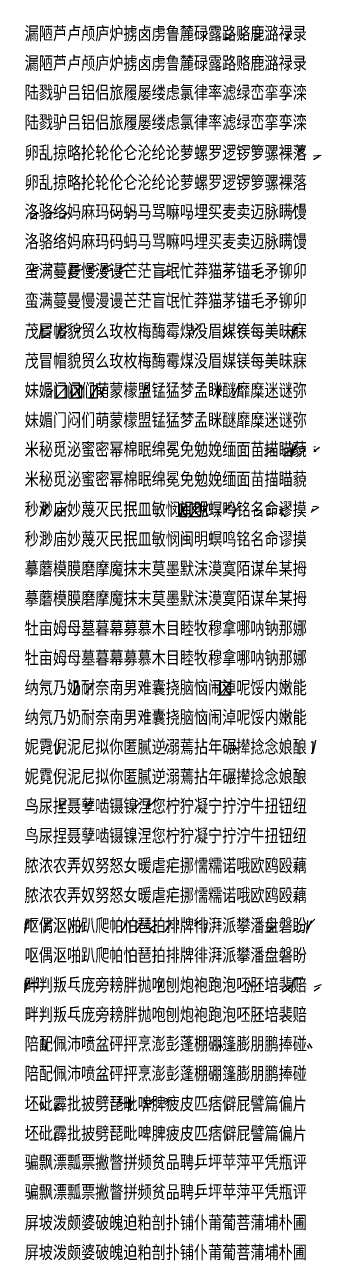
# Model space of a CAD drawing. Header units: millimetres. Extents: x 57484 to 62949, y 20083 to 192180.
# Drawn here: x 57485 to 60022, y 138442 to 149000 of the extents above; entities that cross this region are included whole.
import ezdxf

# ---------------------------------------------------------------- set-up
doc = ezdxf.new("R2010")
doc.units = ezdxf.units.MM
doc.header["$MEASUREMENT"] = 0
doc.layers.add('PenUp', color=1, linetype='Continuous')
doc.styles.add('border', font='simplex.shx', dxfattribs={"bigfont": 'border.shx'})
doc.styles.add('chin2', font='simplex.shx', dxfattribs={"bigfont": 'chin2.shx'})
doc.styles.add('gbk', font='simplex.shx', dxfattribs={"bigfont": 'gbk.shx'})
doc.dimstyles.get("Standard").update_dxf_attribs({"dimscale": 2, "dimtxt": 1, "dimasz": 1, "dimexe": 0.18, "dimexo": 0.0625, "dimgap": 0.9, "dimtad": 0, "dimtih": 1, "dimtoh": 1, "dimdec": 0, "dimzin": 12, "dimdsep": 46, "dimtxsty": 'chin2', "dimblk": 'OPEN', "dimcen": 1, "dimadec": 0, "dimazin": 3, "dimtfac": 1, "dimtdec": 0, "dimtofl": 0, "dimtmove": 0, "dimatfit": 3, "dimldrblk": 'OPEN', "dimfxl": 1, "dimtolj": 1, "dimtzin": 0, "dimarcsym": 0})

# ---------------------------------------------------------------- blocks, each defined once
blk = doc.blocks.new('_Open')
at = {"color": 0, "linetype": 'ByBlock', "lineweight": -2}
for p, q in [((-1, 0.2), (0, 0)), ((-1, -0.2), (0, 0)), ((0, 0), (-1, 0))]:
    blk.add_line(p, q, dxfattribs=at)
blk = doc.blocks.new('*D52')
at = {"color": 0, "lineweight": -2, "transparency": 16777216}
for p, q in [((59835, 147463), (59846, 147463)), ((59835, 147444), (59846, 147444)), ((59845, 147461), (59845, 147456)), ((59845, 147446), (59845, 147451))]:
    blk.add_line(p, q, dxfattribs=at)
at = {"layer": 'Defpoints', "color": 0, "transparency": 16777216}
for p in [(59835, 147463), (59835, 147444), (59845, 147444)]:
    blk.add_point(p, dxfattribs=at)
at = {"color": 0, "lineweight": -2, "transparency": 16777216, "xscale": 2, "yscale": 2, "zscale": 2}
for p, rotation in [((59845, 147463), 90), ((59845, 147444), 270)]:
    blk.add_blockref('_Open', p, dxfattribs=dict(at, rotation=rotation))
at = {"color": 0, "transparency": 16777216, "insert": (59845, 147453), "char_height": 2, "attachment_point": 5, "style": 'chin2'}
blk.add_mtext('\\A1;18', dxfattribs=at)
blk = doc.blocks.new('*D53')
at = {"color": 0, "lineweight": -2, "transparency": 16777216}
for p, q in [((57706, 146949), (57713, 146949)), ((57706, 146932), (57713, 146932)), ((57713, 146947), (57713, 146944)), ((57713, 146934), (57713, 146938))]:
    blk.add_line(p, q, dxfattribs=at)
at = {"layer": 'Defpoints', "color": 0, "transparency": 16777216}
for p in [(57706, 146949), (57706, 146932), (57713, 146932)]:
    blk.add_point(p, dxfattribs=at)
at = {"color": 0, "lineweight": -2, "transparency": 16777216, "xscale": 2, "yscale": 2, "zscale": 2}
for p, rotation in [((57713, 146949), 90), ((57713, 146932), 270)]:
    blk.add_blockref('_Open', p, dxfattribs=dict(at, rotation=rotation))
at = {"color": 0, "transparency": 16777216, "insert": (57713, 146941), "char_height": 2, "attachment_point": 5, "style": 'chin2'}
blk.add_mtext('\\A1;17', dxfattribs=at)
blk = doc.blocks.new('*D56')
at = {"color": 0, "lineweight": -2, "transparency": 16777216}
for p, q in [((59936, 142873), (59950, 142873)), ((59949, 142871), (59949, 142827)), ((59936, 142775), (59950, 142775)), ((59949, 142777), (59949, 142821))]:
    blk.add_line(p, q, dxfattribs=at)
at = {"layer": 'Defpoints', "color": 0, "transparency": 16777216}
for p in [(59935, 142873), (59949, 142873), (59935, 142775)]:
    blk.add_point(p, dxfattribs=at)
at = {"color": 0, "lineweight": -2, "transparency": 16777216, "xscale": 2, "yscale": 2, "zscale": 2}
for p, rotation in [((59949, 142873), 90), ((59949, 142775), 270)]:
    blk.add_blockref('_Open', p, dxfattribs=dict(at, rotation=rotation))
at = {"color": 0, "transparency": 16777216, "insert": (59949, 142824), "char_height": 2, "attachment_point": 5, "style": 'chin2'}
blk.add_mtext('\\A1;98', dxfattribs=at)
blk = doc.blocks.new('*D57')
at = {"layer": 'Defpoints', "color": 0, "transparency": 16777216}
for p in [(57583, 140856), (57583, 140770), (57600, 140770)]:
    blk.add_point(p, dxfattribs=at)
at = {"layer": 'PenUp', "color": 0, "lineweight": -2, "transparency": 16777216}
for p, q in [((57583, 140856), (57600, 140856)), ((57600, 140854), (57600, 140816)), ((57583, 140770), (57600, 140770)), ((57600, 140772), (57600, 140810))]:
    blk.add_line(p, q, dxfattribs=at)
at = {"layer": 'PenUp', "color": 0, "lineweight": -2, "transparency": 16777216, "xscale": 2, "yscale": 2, "zscale": 2}
for p, rotation in [((57600, 140856), 90), ((57600, 140770), 270)]:
    blk.add_blockref('_Open', p, dxfattribs=dict(at, rotation=rotation))
at = {"layer": 'PenUp', "color": 0, "transparency": 16777216, "insert": (57600, 140813), "char_height": 2, "attachment_point": 5, "style": 'chin2'}
blk.add_mtext('\\A1;86', dxfattribs=at)
blk = doc.blocks.new('*D58')
at = {"layer": 'Defpoints', "color": 0, "transparency": 16777216}
for p in [(59822, 140845), (59851, 140852), (59851, 140845)]:
    blk.add_point(p, dxfattribs=at)
at = {"layer": 'PenUp', "color": 0, "lineweight": -2, "transparency": 16777216}
for p, q in [((59822, 140845), (59822, 140853)), ((59824, 140852), (59833, 140852)), ((59849, 140852), (59840, 140852)), ((59851, 140845), (59851, 140853))]:
    blk.add_line(p, q, dxfattribs=at)
at = {"layer": 'PenUp', "color": 0, "lineweight": -2, "transparency": 16777216, "xscale": 2, "yscale": 2, "zscale": 2, "rotation": 180}
blk.add_blockref('_Open', (59822, 140852), dxfattribs=at)
at = {"layer": 'PenUp', "color": 0, "lineweight": -2, "transparency": 16777216, "xscale": 2, "yscale": 2, "zscale": 2}
blk.add_blockref('_Open', (59851, 140852), dxfattribs=at)
at = {"layer": 'PenUp', "color": 0, "transparency": 16777216, "insert": (59836, 140852), "char_height": 2, "attachment_point": 5, "style": 'chin2'}
blk.add_mtext('\\A1;29', dxfattribs=at)
blk = doc.blocks.new('*D59')
at = {"layer": 'Defpoints', "color": 0, "transparency": 16777216}
for p in [(59822, 140854), (59803, 140841), (59812, 140841)]:
    blk.add_point(p, dxfattribs=at)
at = {"layer": 'PenUp', "color": 0, "lineweight": -2, "transparency": 16777216}
for p, q in [((59822, 140854), (59803, 140854)), ((59803, 140852), (59803, 140843)), ((59803, 140839), (59801, 140839)), ((59811, 140841), (59803, 140841)), ((59803, 140841), (59803, 140839))]:
    blk.add_line(p, q, dxfattribs=at)
at = {"layer": 'PenUp', "color": 0, "lineweight": -2, "transparency": 16777216, "xscale": 2, "yscale": 2, "zscale": 2}
for p, rotation in [((59803, 140854), 90), ((59803, 140841), 270)]:
    blk.add_blockref('_Open', p, dxfattribs=dict(at, rotation=rotation))
at = {"layer": 'PenUp', "color": 0, "transparency": 16777216, "insert": (59798, 140839), "char_height": 2, "attachment_point": 5, "style": 'chin2'}
blk.add_mtext('\\A1;13', dxfattribs=at)
blk = doc.blocks.new('*D60')
at = {"layer": 'Defpoints', "color": 0, "transparency": 16777216}
for p in [(57632, 140337), (57632, 140243), (57640, 140243)]:
    blk.add_point(p, dxfattribs=at)
at = {"layer": 'PenUp', "color": 0, "lineweight": -2, "transparency": 16777216}
for p, q in [((57632, 140337), (57640, 140337)), ((57640, 140335), (57640, 140293)), ((57632, 140243), (57640, 140243)), ((57640, 140245), (57640, 140288))]:
    blk.add_line(p, q, dxfattribs=at)
at = {"layer": 'PenUp', "color": 0, "lineweight": -2, "transparency": 16777216, "xscale": 2, "yscale": 2, "zscale": 2}
for p, rotation in [((57640, 140337), 90), ((57640, 140243), 270)]:
    blk.add_blockref('_Open', p, dxfattribs=dict(at, rotation=rotation))
at = {"layer": 'PenUp', "color": 0, "transparency": 16777216, "insert": (57640, 140290), "char_height": 2, "attachment_point": 5, "style": 'chin2'}
blk.add_mtext('\\A1;94', dxfattribs=at)

msp = doc.modelspace()

# ---------------------------------------------------------------- linework, layer by layer
for p, q in [((59024.1, 148889.4), (59048.1, 148930.4)), ((59199.2, 148868.9), (59239.9, 148886.2)), ((59328, 148871.1), (59371.1, 148909.4)), ((59455.1, 148874.6), (59500.1, 148909.4)), ((59721, 148874.5), (59750.1, 148907.9)), ((59834.1, 147912.3), (59884.8, 147953.3)), ((59956.3, 147848.6), (60004.1, 147876.4)), ((58266.1, 147361.5), (58293.1, 147409.3)), ((58385.2, 147432.2), (58426.1, 147391.6)), ((59062.1, 147421.4), (59088.9, 147446.3)), ((59776.2, 147391.5), (59807.1, 147444.4)), ((57537.1, 147350.5), (57588.1, 147385.4)), ((57681.9, 147351.3), (57720, 147389.2)), ((57797.9, 147351.5), (57844.8, 147384.4)), ((58755.1, 147334.4), (58761, 147381.3)), ((58882, 147334.5), (58892.1, 147387.4)), ((57605.1, 146934.2), (57511.1, 146888.4)), ((57603.1, 146898.3), (57535.1, 146896.4)), ((57877.1, 146886.4), (57981.2, 146911.6)), ((57891.1, 146924.6), (57967.2, 146949.2)), ((58039.1, 146881.4), (58108.3, 146904.3)), ((58045.2, 146915.4), (58099.9, 146946.1)), ((58168.1, 146886.4), (58232, 146906.5)), ((58172.1, 146919.3), (58223.1, 146947.6)), ((58298.1, 146886.4), (58361.8, 146904.3)), ((58305.4, 146914.4), (58353, 146945.4)), ((58657.1, 146839), (58729.9, 146890.7)), ((59191.1, 146844.4), (59248.1, 146897.3)), ((59451.5, 146846.2), (59507.4, 146896.5)), ((59361.1, 146441.4), (59305.1, 146367.5)), ((57631.2, 146396.3), (57719.2, 146430.4)), ((57640, 146326.7), (57714.8, 146378.5)), ((57797, 146396.1), (57853.1, 146430.3)), ((57802.2, 146326.5), (57847.8, 146380.4)), ((57927.1, 146366.5), (57977.3, 146417.7)), ((59181.1, 146332.1), (59250.8, 146387.4)), ((59780, 146348.4), (59811.1, 146422.5)), ((57754.9, 145812.4), (57846.1, 145914.4)), ((57881.2, 145812.2), (57974.7, 145917.1)), ((58048.1, 145810.4), (58108.1, 145915.4)), ((58516.3, 145878.5), (58549.1, 145926.2)), ((59142.2, 145834.3), (59169.8, 145916)), ((59317, 145921.5), (59272.1, 145824.4)), ((59310.1, 145824.4), (59321.1, 145918.5)), ((57680.3, 145824.5), (57726, 145878)), ((57974.7, 145812.2), (57954.7, 145826.2)), ((58135.2, 145840.4), (58168.1, 145894.2)), ((59779.8, 145327.1), (59805.2, 145414.6)), ((59958.3, 145353.5), (60005.9, 145389.2)), ((59535.7, 145322.7), (59619.8, 145377.2)), ((59695, 145316.2), (59755.1, 145370.4)), ((59826.4, 145320.3), (59885.4, 145372.9)), ((57649, 144822.4), (57674.1, 144904.4)), ((57781.2, 144808.6), (57849.1, 144887.8)), ((58809.1, 144797.2), (58871, 144902.4)), ((58898.9, 144796.3), (58991.9, 144903.4)), ((59021, 144834.4), (59056, 144908.8)), ((59196.8, 144852.5), (59244.2, 144885.4)), ((59269.1, 144905), (59294.5, 144841)), ((59950.2, 144846.2), (59999.9, 144879.3)), ((58871, 144797.2), (58851, 144811.2)), ((58991.9, 144796.3), (58971.9, 144810.3)), ((59465.8, 144806.3), (59511.4, 144841.3)), ((59559, 144805.2), (59631.7, 144841.1)), ((59664, 144816.6), (59695.8, 144854.2)), ((57906.9, 143277.5), (57941.2, 143378.3)), ((59151.1, 143274.3), (59244.1, 143378.4)), ((58005.9, 143279.6), (58064.2, 143358.3)), ((59244.1, 143274.3), (59224.1, 143288.3)), ((58707.1, 142855.4), (58683, 142791.4)), ((59953, 142776.4), (59975.1, 142885.4)), ((57713, 142843.3), (57634.6, 142812.3)), ((57760.1, 142763.2), (57786.2, 142847.4)), ((59279.1, 142839.4), (59303.1, 142796.4)), ((57790.2, 142321.3), (57844, 142369.6)), ((58006, 142311.4), (58039.1, 142350.4)), ((58437.1, 142316.4), (58486.9, 142364.4)), ((58547.1, 142321.2), (58608.2, 142372.3)), ((57490.1, 141278.4), (57518.1, 141342.2)), ((57665.1, 141310.5), (57725.2, 141353.4)), ((57874.3, 141339.2), (57898.3, 141275.8)), ((57948.1, 141258.4), (57982, 141331.3)), ((58313.1, 141250.2), (58362.8, 141330.9)), ((58435.4, 141249.6), (58490.8, 141331.6)), ((58688, 141251.5), (58744.1, 141333)), ((58938.1, 141297.5), (58992, 141345.1)), ((59565.3, 141250.1), (59626.1, 141293.6)), ((59907, 141265.5), (59938, 141344.4)), ((59806.1, 141245.3), (59874.8, 141265.3)), ((57491.1, 140760.4), (57528.1, 140839.4)), ((58637, 140773.4), (58664.1, 140834.4)), ((59398, 140836.3), (59425.9, 140775.4)), ((59704.1, 140742.4), (59755.1, 140778.4)), ((59961.1, 140743.4), (60008, 140776.4)), ((59154, 140302.3), (59176.2, 140256.3)), ((59916.1, 140295.4), (59941, 140254.3)), ((58384.2, 139744.4), (58420.2, 139818.3)), ((58507.2, 139820.2), (58534.3, 139756.3)), ((58553.9, 139772.5), (58609.2, 139820.2)), ((58686.1, 139772.6), (58740.9, 139820.4)), ((57631.1, 139785.2), (57655.9, 139744.4)), ((57791.2, 139783.3), (57753.1, 139765.3)), ((57760.1, 139753.4), (57793.1, 139730.5))]:
    msp.add_line(p, q)
for points in [[(57846.1, 145914.4), (57754.9, 145914.4), (57754.9, 145812.4), (57846.1, 145812.4)], [(57974.7, 145917.1), (57881.2, 145917.1), (57881.2, 145812.2), (57974.7, 145812.2)], [(58048.1, 145810.4), (58108.1, 145810.4), (58108.1, 145915.4), (58048.1, 145915.4)], [(58871, 144902.4), (58809.1, 144902.4), (58809.1, 144797.2), (58871, 144797.2)], [(58991.9, 144903.4), (58898.9, 144903.4), (58898.9, 144796.3), (58991.9, 144796.3)], [(57941.2, 143378.3), (57906.9, 143378.3), (57906.9, 143277.5), (57941.2, 143277.5)], [(59244.1, 143378.4), (59151.1, 143378.4), (59151.1, 143274.3), (59244.1, 143274.3)]]:
    msp.add_lwpolyline(points, close=True)
at = {"layer": 'PenUp'}
for p, q in [((59009.1, 148917.4), (59024.1, 148889.4)), ((59258, 148894.4), (59199.1, 148886.4)), ((59387.9, 148914.3), (59328.1, 148909.4)), ((59516.1, 148925.4), (59455.1, 148909.4)), ((59764.1, 148918.4), (59721.1, 148907.5)), ((59821, 147881.4), (59834, 147953.5)), ((59834.4, 147932.6), (59858.1, 147953.4)), ((60022.1, 147881.4), (59956.1, 147876.4)), ((57734, 147394.4), (57682, 147389.5)), ((57864.1, 147390.3), (57798, 147384.4)), ((58374.1, 147334.4), (58385.1, 147391.5)), ((57605.8, 147385.2), (57537.1, 147385.4)), ((58249.1, 147386.4), (58266.1, 147361.5)), ((57763, 146914.7), (57754, 146893.2)), ((57866.1, 146828.5), (57891.1, 146949.5)), ((57891.1, 146936.9), (57877.1, 146911.4)), ((58035.9, 146910.3), (58045.1, 146946.4)), ((58045.2, 146929.5), (58039, 146904.2)), ((58148.1, 146883.6), (58172, 146947.9)), ((58172.1, 146934.2), (58168, 146906.5)), ((58294.1, 146868.4), (58304.9, 146946.2)), ((58305.1, 146929.3), (58298.1, 146904.4)), ((58740.7, 146905.2), (58657.1, 146890.4)), ((59237.2, 146907.4), (59190.9, 146897.5)), ((59493, 146909.3), (59451, 146896.2)), ((57612.2, 146314.3), (57630.8, 146430.1)), ((57631.2, 146414.3), (57640, 146378.5)), ((57764.9, 146318.5), (57797, 146430.6)), ((57797.1, 146414.2), (57802, 146380.3)), ((57927.1, 146392.4), (57944.1, 146367.4)), ((58982.1, 146439.3), (58927.1, 146368.4)), ((58929, 146347.5), (58927.1, 146424.4)), ((59209.3, 146407.4), (59181.2, 146387.5)), ((59771.4, 146314.5), (59780.6, 146422.5)), ((59780.5, 146386.5), (59822.3, 146414.2)), ((58501.4, 145808.5), (58516.4, 145925.8)), ((59136.1, 145808.4), (59142.1, 145916.4)), ((57698.1, 145896.1), (57679.8, 145878.4)), ((57739.1, 145808.4), (57754.9, 145812.4)), ((57866, 145808.5), (57881.2, 145812.2)), ((57954.7, 145826.2), (57922.1, 145905.5)), ((58021.1, 145810.4), (58048.1, 145810.4)), ((58134.8, 145868.4), (58165.2, 145812.5)), ((58200, 145901.3), (58135, 145894.5)), ((58516.3, 145901.5), (58553.2, 145863.5)), ((59142, 145863.7), (59173.2, 145880.4)), ((59600.1, 145385.3), (59536, 145377.4)), ((59771, 145304.4), (59780.2, 145414.4)), ((59780.4, 145360.4), (59815.1, 145408.5)), ((59869, 145385.4), (59825.8, 145372.2)), ((59971.1, 145391.4), (59958, 145389.4)), ((59740.9, 145383.2), (59695.1, 145370.6)), ((59958.1, 145371.5), (59974.2, 145350.7)), ((57616.3, 144804.4), (57649.3, 144904.3)), ((57649.1, 144850.1), (57692.7, 144888.7)), ((57743.1, 144801.4), (57781.1, 144867.4)), ((58804.1, 144871.3), (58809.1, 144797.2)), ((58851, 144811.2), (58833.1, 144889.4)), ((58920, 144871.6), (58944.1, 144891.4)), ((58971.9, 144810.3), (58920, 144871.6)), ((59008.8, 144792.5), (59021.8, 144908)), ((59022.7, 144869.9), (59050.4, 144796.4)), ((59252.9, 144890.3), (59197.1, 144885.3)), ((59197.1, 144869.1), (59215.1, 144847.4)), ((59279.5, 144841.7), (59333.1, 144895.4)), ((59479, 144857.2), (59466.1, 144841.5)), ((59586, 144862.4), (59559.1, 144841.2)), ((59739.8, 144877.5), (59664.1, 144854.2)), ((59950.1, 144864.3), (59936.1, 144828.4)), ((59985.9, 144884.3), (59950.1, 144879.4)), ((58882, 144792.2), (58898.9, 144796.3)), ((59136.1, 144792.8), (59146.1, 144849.4)), ((59262.7, 144792), (59279.5, 144841.7)), ((59664.1, 144854.2), (59718.1, 144793.4)), ((59135.9, 143268.5), (59151.1, 143274.3)), ((59224.1, 143288.3), (59190.1, 143365.4)), ((59264, 142819.4), (59279.2, 142796.4)), ((57781.2, 142326.3), (57790.1, 142369.4)), ((57790, 142346.5), (57783.1, 142292.5)), ((58006.3, 142324.4), (58070.1, 142359.4)), ((58019.1, 142355.3), (58006.3, 142337.4)), ((58437, 142333.2), (58429.1, 142298.4)), ((58452.1, 142366.4), (58437.1, 142364.5)), ((58528.1, 142308.4), (58547.1, 142372.4)), ((58547, 142346.3), (58541, 142295.3)), ((57485.1, 141236.4), (57494.3, 141342.4)), ((57494.3, 141342.4), (57601.1, 141349.5)), ((57665.3, 141330.8), (57659.1, 141241.4)), ((57866.1, 141236.5), (57874.2, 141275.3)), ((57958, 141334.3), (57948.1, 141331.4)), ((58327.1, 141331.5), (58313.1, 141331.5)), ((58453.5, 141331.9), (58435.1, 141331.9)), ((58520.1, 141293.2), (58608.8, 141244)), ((58613.8, 141311.3), (58556.9, 141273.8)), ((58705.9, 141335.2), (58688.1, 141332.5)), ((58799.1, 141304.4), (58800.1, 141338.4)), ((58955.1, 141348.4), (58938, 141345.5)), ((58938.2, 141320.5), (58967, 141343.4)), ((59032, 141239.4), (59048.1, 141335.4)), ((59639.8, 141298.2), (59565, 141293.5)), ((59898, 141236.3), (59907.1, 141344.4)), ((59907.2, 141294.4), (59967, 141355.5)), ((59779, 141252.4), (59806.1, 141265.4)), ((57485.1, 140728.4), (57492, 140839.5)), ((57581.1, 140812.4), (57539, 140801.5)), ((58628, 140728.4), (58637, 140773.4)), ((59390.1, 140728.4), (59398, 140775.4)), ((59772.1, 140796.4), (59704.2, 140778.4)), ((59771, 140728.4), (59781.1, 140841.4)), ((59851.1, 140792.4), (59831, 140802.4)), ((60022, 140794.4), (59961.1, 140776.4)), ((57670.2, 140243.2), (57680.1, 140338.5)), ((58073, 140319.2), (58036.2, 140309.5)), ((59140, 140286.5), (59154.1, 140256.4)), ((59902, 140279.4), (59915.9, 140254.3)), ((58279, 139785.7), (58311.9, 139825.6)), ((58373.8, 139712.4), (58384, 139818.3)), ((58553.9, 139794.8), (58583.2, 139820.7)), ((58703.1, 139823.4), (58686.1, 139820.4)), ((58686.1, 139796.2), (58713, 139820)), ((57617, 139772.2), (57631, 139744.5)), ((57753.1, 139765.3), (57760, 139730.4)), ((58366.8, 139785.4), (58270.1, 139773.2)), ((58501.1, 139712.4), (58510.9, 139756.4)), ((57739.9, 139480.3), (57753.1, 139529.4))]:
    msp.add_line(p, q, dxfattribs=at)

# ---------------------------------------------------------------- texts
at = {"color": 4, "style": 'border'}
for s, p in [('漏陋芦卢颅庐炉掳卤虏鲁麓碌露路赂鹿潞禄录', (57485.1, 148858.4)), ('陆戮驴吕铝侣旅履屡缕虑氯律率滤绿峦挛孪滦', (57485.1, 148352.4)), ('卵乱掠略抡轮伦仑沦纶论萝螺罗逻锣箩骡裸落', (57485.1, 147838.4)), ('洛骆络妈麻玛码蚂马骂嘛吗埋买麦卖迈脉瞒馒', (57485.1, 147334.4)), ('蛮满蔓曼慢漫谩芒茫盲氓忙莽猫茅锚毛矛铆卯', (57485.1, 146828.4)), ('茂冒帽貌贸么玫枚梅酶霉煤没眉媒镁每美昧寐', (57485.1, 146314.4)), ('妹媚门闷们萌蒙檬盟锰猛梦孟眯醚靡糜迷谜弥', (57485.1, 145808.4)), ('米秘觅泌蜜密幂棉眠绵冕免勉娩缅面苗描瞄藐', (57485.1, 145304.4)), ('秒渺庙妙蔑灭民抿皿敏悯闽明螟鸣铭名命谬摸', (57485.1, 144792.4)), ('摹蘑模膜磨摩魔抹末莫墨默沫漠寞陌谋牟某拇', (57485.1, 144284.4)), ('牡亩姆母墓暮幕募慕木目睦牧穆拿哪呐钠那娜', (57485.1, 143776.4)), ('纳氖乃奶耐奈南男难囊挠脑恼闹淖呢馁内嫩能', (57485.1, 143268.4)), ('妮霓倪泥尼拟你匿腻逆溺蔫拈年碾撵捻念娘酿', (57485.1, 142762.4)), ('鸟尿捏聂孽啮镊镍涅您柠狞凝宁拧泞牛扭钮纽', (57485.1, 142256.4)), ('脓浓农弄奴努怒女暖虐疟挪懦糯诺哦欧鸥殴藕', (57485.1, 141748.4)), ('呕偶沤啪趴爬帕怕琶拍排牌徘湃派攀潘盘磐盼', (57485.1, 141236.4)), ('畔判叛乓庞旁耪胖抛咆刨炮袍跑泡呸胚培裴赔', (57485.1, 140728.4)), ('陪配佩沛喷盆砰抨烹澎彭蓬棚硼篷膨朋鹏捧碰', (57485.1, 140224.4)), ('坯砒霹批披劈琵毗啤脾疲皮匹痞僻屁譬篇偏片', (57485.1, 139712.4)), ('骗飘漂瓢票撇瞥拼频贫品聘乒坪苹萍平凭瓶评', (57485.1, 139212.4)), ('屏坡泼颇婆破魄迫粕剖扑铺仆莆葡菩蒲埔朴圃', (57485.1, 138696.4))]:
    msp.add_text(s, height=127, dxfattribs=at).set_placement(p)
at = {"color": 2, "style": 'gbk'}
for s, p in [('漏陋芦卢颅庐炉掳卤虏鲁麓碌露路赂鹿潞禄录', (57485.1, 148604.4)), ('陆戮驴吕铝侣旅履屡缕虑氯律率滤绿峦挛孪滦', (57485.1, 148098.4)), ('卵乱掠略抡轮伦仑沦纶论萝螺罗逻锣箩骡裸落', (57485.1, 147584.4)), ('洛骆络妈麻玛码蚂马骂嘛吗埋买麦卖迈脉瞒馒', (57485.1, 147080.4)), ('蛮满蔓曼慢漫谩芒茫盲氓忙莽猫茅锚毛矛铆卯', (57485.1, 146574.4)), ('茂冒帽貌贸么玫枚梅酶霉煤没眉媒镁每美昧寐', (57485.1, 146060.4)), ('妹媚门闷们萌蒙檬盟锰猛梦孟眯醚靡糜迷谜弥', (57485.1, 145554.4)), ('米秘觅泌蜜密幂棉眠绵冕免勉娩缅面苗描瞄藐', (57485.1, 145050.4)), ('秒渺庙妙蔑灭民抿皿敏悯闽明螟鸣铭名命谬摸', (57485.1, 144538.4)), ('摹蘑模膜磨摩魔抹末莫墨默沫漠寞陌谋牟某拇', (57485.1, 144030.4)), ('牡亩姆母墓暮幕募慕木目睦牧穆拿哪呐钠那娜', (57485.1, 143522.4)), ('纳氖乃奶耐奈南男难囊挠脑恼闹淖呢馁内嫩能', (57485.1, 143014.4)), ('妮霓倪泥尼拟你匿腻逆溺蔫拈年碾撵捻念娘酿', (57485.1, 142508.4)), ('鸟尿捏聂孽啮镊镍涅您柠狞凝宁拧泞牛扭钮纽', (57485.1, 142002.4)), ('脓浓农弄奴努怒女暖虐疟挪懦糯诺哦欧鸥殴藕', (57485.1, 141494.4)), ('呕偶沤啪趴爬帕怕琶拍排牌徘湃派攀潘盘磐盼', (57485.1, 140982.4)), ('畔判叛乓庞旁耪胖抛咆刨炮袍跑泡呸胚培裴赔', (57485.1, 140474.4)), ('陪配佩沛喷盆砰抨烹澎彭蓬棚硼篷膨朋鹏捧碰', (57485.1, 139970.4)), ('坯砒霹批披劈琵毗啤脾疲皮匹痞僻屁譬篇偏片', (57485.1, 139458.4)), ('骗飘漂瓢票撇瞥拼频贫品聘乒坪苹萍平凭瓶评', (57485.1, 138958.4)), ('屏坡泼颇婆破魄迫粕剖扑铺仆莆葡菩蒲埔朴圃', (57485.1, 138442.4))]:
    msp.add_text(s, height=127, dxfattribs=at).set_placement(p)

# ---------------------------------------------------------------- dimensions: what is measured, and where the dimension line sits
for base, p1, p2, picture, middle in [((59845.4, 147444.4), (59835, 147462.5), (59835, 147444.4), '*D52', (59845.4, 147453.5)), ((57713, 146932.3), (57706.1, 146949.2), (57706.1, 146932.3), '*D53', (57713, 146940.7)), ((59949.315, 142872.9463), (59935.4953, 142775.3842), (59935.4953, 142872.9463), '*D56', (59949.315, 142824.1653))]:
    dim = msp.add_linear_dim(base=base, p1=p1, p2=p2, angle=90, dimstyle='Standard')
    dim.commit()
    dim.dimension.update_dxf_attribs({"geometry": picture, "text_midpoint": middle})
at = {"layer": 'PenUp'}
for base, p1, p2, picture, middle in [((57599.8, 140770), (57582.7, 140855.7), (57582.7, 140770), '*D57', (57599.8, 140812.9)), ((59803, 140841.5), (59822.1, 140854.4), (59811.6, 140841.5), '*D59', (59797.8, 140839.5)), ((57639.8, 140243.4), (57631.9, 140337.2), (57631.9, 140243.4), '*D60', (57639.8, 140290.3))]:
    dim = msp.add_linear_dim(base=base, p1=p1, p2=p2, angle=90, dimstyle='Standard', dxfattribs=at)
    dim.commit()
    dim.dimension.update_dxf_attribs({"geometry": picture, "text_midpoint": middle})
dim = msp.add_linear_dim(base=(59851, 140852.4), p1=(59822, 140845), p2=(59851, 140845), dimstyle='Standard', dxfattribs=at)
dim.commit()
dim.dimension.update_dxf_attribs({"geometry": '*D58', "text_midpoint": (59836.5, 140852.4)})

doc.saveas('drawing.dxf')
